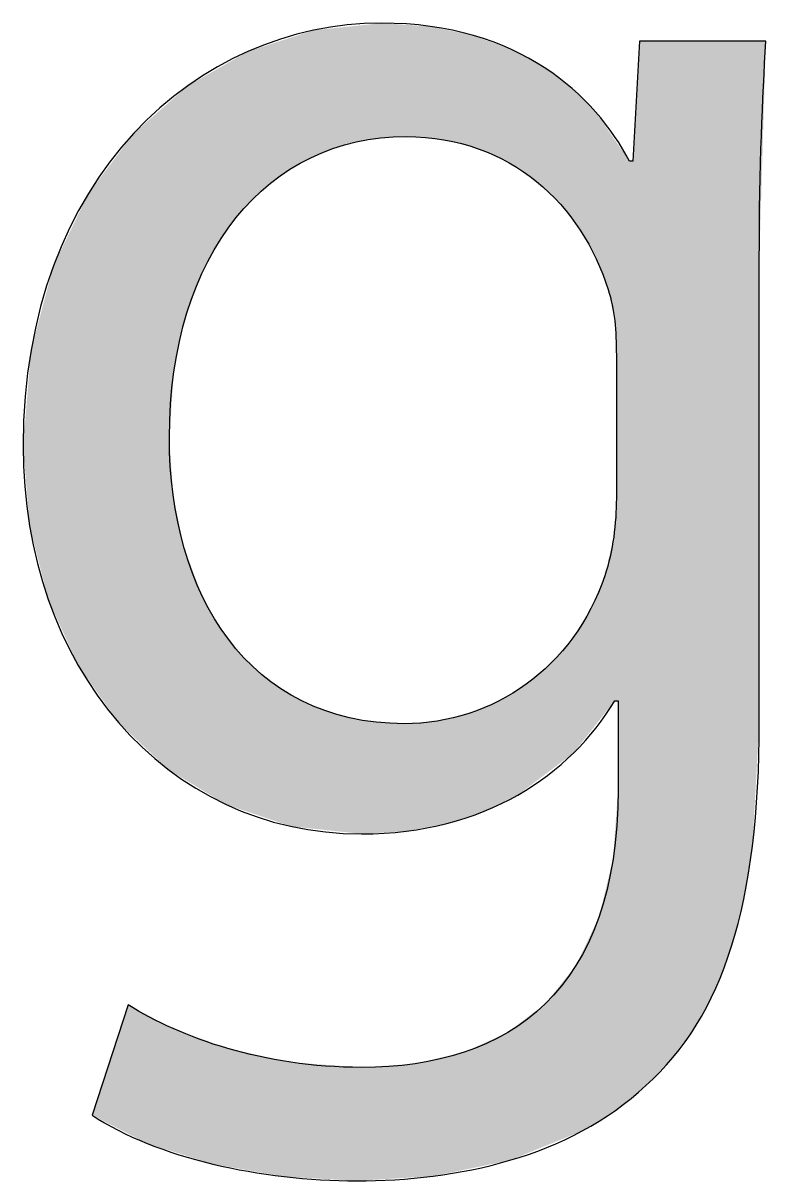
# Model space of a CAD drawing. Extents: x -102 to 434, y -1398 to -13.
# Drawn here: x -76.7 to -71.73, y -1306.04 to -1298.3 of the extents above; entities that cross this region are included whole.
import ezdxf

# ---------------------------------------------------------------- set-up
doc = ezdxf.new("R2010")
doc.units = 0
doc.layers.add('LAYER_1', color=7, linetype='CONTINUOUS')

# ---------------------------------------------------------------- blocks, each defined once
blk = doc.blocks.new('*U79')
at = {"layer": 'LAYER_1', "color": 250}
for points in [[(-74.3068, -1299.0698), (-74.3376, -1298.3059), (-74.3068, -1298.3027)], [(-74.3018, -1299.0696), (-74.3068, -1298.3027), (-74.3018, -1298.3021)], [(-74.8342, -1299.2355), (-74.9066, -1298.3984), (-74.8342, -1298.375)], [(-74.7739, -1299.202), (-74.8342, -1298.375), (-74.7739, -1298.3556)], [(-74.7553, -1299.1943), (-74.7739, -1298.3556), (-74.7553, -1298.3496)], [(-74.6808, -1299.1636), (-74.7553, -1298.3496), (-74.6808, -1298.3418)], [(-74.6259, -1299.1409), (-74.6808, -1298.3418), (-74.6259, -1298.3361)], [(-74.5153, -1299.1095), (-74.6259, -1298.3361), (-74.5153, -1298.3245)], [(-74.47, -1299.0967), (-74.5153, -1298.3245), (-74.47, -1298.3198)], [(-74.4668, -1299.0962), (-74.47, -1298.3198), (-74.4668, -1298.3194)], [(-74.4337, -1299.0907), (-74.4668, -1298.3194), (-74.4337, -1298.316)], [(-74.3376, -1299.0749), (-74.4337, -1298.316), (-74.3376, -1298.3059)], [(-74.1367, -1299.0608), (-74.1367, -1298.3131), (-74.1363, -1299.0608)], [(-74.1363, -1299.0608), (-74.1363, -1298.3131), (-74.0758, -1299.0658)], [(-74.0758, -1299.0658), (-74.0758, -1298.3171), (-73.9746, -1299.0742)], [(-73.9746, -1299.0742), (-73.9746, -1298.3238), (-73.954, -1299.0759)], [(-73.954, -1299.0759), (-73.954, -1298.3281), (-73.9282, -1299.078)], [(-73.9282, -1299.078), (-73.9282, -1298.3335), (-73.8838, -1299.0817)], [(-73.8838, -1299.0817), (-73.8838, -1298.3429), (-73.8629, -1299.0871)], [(-73.8629, -1299.0871), (-73.8629, -1298.3473), (-73.7481, -1299.117)], [(-73.7481, -1299.117), (-73.7481, -1298.3714), (-73.717, -1299.1251)], [(-73.717, -1299.1251), (-73.717, -1298.3779), (-73.685, -1299.1334)], [(-75.0438, -1299.3727), (-75.1045, -1298.4621), (-75.0438, -1298.4426)], [(-74.9754, -1299.3238), (-75.0438, -1298.4426), (-74.9754, -1298.4205)], [(-74.9522, -1299.3072), (-74.9754, -1298.4205), (-74.9522, -1298.4131)], [(-74.9134, -1299.2794), (-74.9522, -1298.4131), (-74.9134, -1298.4006)], [(-74.9099, -1299.2775), (-74.9134, -1298.4006), (-74.9099, -1298.3994)], [(-74.9066, -1299.2757), (-74.9099, -1298.3994), (-74.9066, -1298.3984)], [(-73.685, -1299.1334), (-73.685, -1298.3846), (-73.6532, -1299.1417)], [(-73.6532, -1299.1417), (-73.6532, -1298.3964), (-73.6137, -1299.1598)], [(-73.6137, -1299.1598), (-73.6137, -1298.411), (-73.5174, -1299.2038)], [(-73.5174, -1299.2038), (-73.5174, -1298.4465), (-73.4559, -1299.2319)], [(-72.5752, -1305.4422), (-72.6192, -1299.2258), (-72.5752, -1298.4231)], [(-75.2213, -1299.545), (-75.275, -1298.5377), (-75.2213, -1298.5071)], [(-75.1914, -1299.5115), (-75.2213, -1298.5071), (-75.1914, -1298.4901)], [(-75.1645, -1299.4814), (-75.1914, -1298.4901), (-75.1645, -1298.4815)], [(-75.1045, -1299.4274), (-75.1645, -1298.4815), (-75.1045, -1298.4621)], [(-73.4559, -1299.2319), (-73.4559, -1298.4693), (-73.4458, -1299.2365)], [(-73.4458, -1299.2365), (-73.4458, -1298.473), (-73.4412, -1299.2397)], [(-73.4412, -1299.2397), (-73.4412, -1298.4747), (-73.4312, -1299.2465)], [(-73.4312, -1299.2465), (-73.4312, -1298.4784), (-73.389, -1299.2754)], [(-73.389, -1299.2754), (-73.389, -1298.5016), (-73.3326, -1299.3139)], [(-73.3326, -1299.3139), (-73.3326, -1298.5326), (-73.2625, -1299.3619)], [(-75.3747, -1299.7432), (-75.4182, -1298.6192), (-75.3747, -1298.5944)], [(-75.3444, -1299.7012), (-75.3747, -1298.5944), (-75.3444, -1298.5772)], [(-75.33, -1299.6813), (-75.3444, -1298.5772), (-75.33, -1298.569)], [(-75.3259, -1299.6755), (-75.33, -1298.569), (-75.3259, -1298.5666)], [(-75.275, -1299.6051), (-75.3259, -1298.5666), (-75.275, -1298.5377)], [(-73.2625, -1299.3619), (-73.2625, -1298.5711), (-73.2116, -1299.4105)], [(-73.2116, -1299.4105), (-73.2116, -1298.599), (-73.2047, -1299.4171)], [(-73.2047, -1299.4171), (-73.2047, -1298.6042), (-73.1658, -1299.4542)], [(-75.5392, -1300.0607), (-75.5968, -1298.7208), (-75.5392, -1298.688)], [(-75.4983, -1299.9719), (-75.5392, -1298.688), (-75.4983, -1298.6648)], [(-75.4629, -1299.8952), (-75.4983, -1298.6648), (-75.4629, -1298.6446)], [(-75.4304, -1299.8392), (-75.4629, -1298.6446), (-75.4304, -1298.6261)], [(-75.4182, -1299.8182), (-75.4304, -1298.6261), (-75.4182, -1298.6192)], [(-73.1658, -1299.4542), (-73.1658, -1298.6335), (-73.1038, -1299.5135)], [(-73.1038, -1299.5135), (-73.1038, -1298.6803), (-73.0245, -1299.6171)], [(-75.6216, -1300.3099), (-75.6535, -1298.7707), (-75.6216, -1298.7427)], [(-75.6029, -1300.2392), (-75.6216, -1298.7427), (-75.6029, -1298.7262)], [(-75.5968, -1300.2221), (-75.6029, -1298.7262), (-75.5968, -1298.7208)], [(-73.0245, -1299.6171), (-73.0245, -1298.7402), (-73.0204, -1299.6224)], [(-73.0204, -1299.6224), (-73.0204, -1298.7443), (-73.014, -1299.6307)], [(-73.014, -1299.6307), (-73.014, -1298.7506), (-72.9999, -1299.6491)], [(-72.9999, -1299.6491), (-72.9999, -1298.7647), (-72.9707, -1299.6872)], [(-75.7304, -1303.2911), (-75.8694, -1298.9607), (-75.7304, -1298.8384)], [(-75.7204, -1303.2971), (-75.7304, -1298.8384), (-75.7204, -1298.8296)], [(-75.7304, -1303.2911), (-75.7304, -1298.8384), (-75.7204, -1303.2971)], [(-75.6957, -1300.7125), (-75.7204, -1298.8296), (-75.6957, -1298.8079)], [(-75.6903, -1300.6332), (-75.6957, -1298.8078), (-75.6903, -1298.8031)], [(-75.6957, -1300.7121), (-75.6957, -1298.8079), (-75.6957, -1298.8078)], [(-75.6535, -1300.4302), (-75.6903, -1298.8031), (-75.6535, -1298.7707)], [(-72.9707, -1299.6872), (-72.9707, -1298.7937), (-72.9573, -1299.7112)], [(-72.9573, -1299.7112), (-72.9573, -1298.8071), (-72.8994, -1299.8151)], [(-72.8994, -1299.8151), (-72.8994, -1298.8648), (-72.8681, -1299.8711)], [(-72.8681, -1299.8711), (-72.8681, -1298.8959), (-72.8639, -1299.8786)], [(-72.8639, -1299.8786), (-72.8639, -1298.902), (-72.8469, -1299.9223)], [(-75.8694, -1303.1599), (-75.9583, -1299.0389), (-75.8694, -1298.9607)], [(-75.8694, -1303.1599), (-75.8694, -1298.9607), (-75.7304, -1303.2911)], [(-72.8469, -1299.9223), (-72.8469, -1298.9267), (-72.8061, -1300.0274)], [(-72.8061, -1300.0274), (-72.8061, -1298.9861), (-72.7842, -1300.0836)], [(-75.9583, -1303.076), (-75.9954, -1299.088), (-75.9583, -1299.0389)], [(-75.9583, -1303.076), (-75.9583, -1299.0389), (-75.8694, -1303.1599)], [(-72.7842, -1300.0836), (-72.7842, -1299.0179), (-72.7512, -1300.239)], [(-72.7512, -1300.239), (-72.7512, -1299.0659), (-72.747, -1300.2588)], [(-72.747, -1300.2588), (-72.747, -1299.072), (-72.7401, -1300.2912)], [(-75.9954, -1303.0409), (-76.0613, -1299.1753), (-75.9954, -1299.088)], [(-75.9954, -1303.0409), (-75.9954, -1299.088), (-75.9583, -1303.076)], [(-72.7401, -1300.2912), (-72.7401, -1299.082), (-72.7352, -1300.3939)], [(-72.7352, -1300.3939), (-72.7352, -1299.0891), (-72.7291, -1300.5235)], [(-76.0613, -1302.9786), (-76.2372, -1299.408), (-76.0613, -1299.1753)], [(-76.0613, -1302.9786), (-76.0613, -1299.1753), (-75.9954, -1303.0409)], [(-76.2625, -1302.6933), (-76.3303, -1299.582), (-76.2625, -1299.4415)], [(-76.2372, -1302.7292), (-76.2625, -1299.4415), (-76.2372, -1299.408)], [(-76.2625, -1302.6933), (-76.2625, -1299.4415), (-76.2372, -1302.7292)], [(-76.2372, -1302.7292), (-76.2372, -1299.408), (-76.0613, -1302.9786)], [(-76.3303, -1302.5972), (-76.4963, -1299.9259), (-76.3303, -1299.582)], [(-76.3303, -1302.5972), (-76.3303, -1299.582), (-76.2625, -1302.6933)], [(-76.4963, -1302.2317), (-76.5308, -1300.0555), (-76.4963, -1299.9259)], [(-76.4963, -1302.2317), (-76.4963, -1299.9259), (-76.3303, -1302.5972)], [(-76.5308, -1302.1556), (-76.6462, -1300.4892), (-76.5308, -1300.0555)], [(-76.5308, -1302.1556), (-76.5308, -1300.0555), (-76.4963, -1302.2317)], [(-76.6462, -1301.7013), (-76.656, -1300.6066), (-76.6462, -1300.4892)], [(-76.6462, -1301.7013), (-76.6462, -1300.4892), (-76.5308, -1302.1556)], [(-76.656, -1301.6631), (-76.6992, -1301.1285), (-76.656, -1300.6066)], [(-76.656, -1301.6631), (-76.656, -1300.6066), (-76.6462, -1301.7013)], [(-75.7204, -1303.2971), (-75.7204, -1301.0734), (-75.6957, -1303.3121)], [(-75.6957, -1303.3121), (-75.6957, -1301.4555), (-75.6957, -1303.3122)], [(-75.6957, -1303.3122), (-75.6957, -1301.4556), (-75.6903, -1303.3154)], [(-75.6903, -1303.3154), (-75.6903, -1301.4817), (-75.6535, -1303.3378)], [(-72.7291, -1302.8331), (-72.7352, -1301.5691), (-72.7291, -1301.4802)], [(-72.7352, -1302.8331), (-72.7401, -1301.6395), (-72.7352, -1301.5691)], [(-75.6535, -1303.3378), (-75.6535, -1301.6594), (-75.6216, -1303.3571)], [(-72.7401, -1302.8331), (-72.747, -1301.7387), (-72.7401, -1301.6395)], [(-72.7512, -1302.8472), (-72.7842, -1301.9016), (-72.7512, -1301.7571)], [(-72.747, -1302.8419), (-72.7512, -1301.7571), (-72.747, -1301.7387)], [(-75.6216, -1303.3571), (-75.6216, -1301.813), (-75.6029, -1303.3685)], [(-75.6029, -1303.3685), (-75.6029, -1301.8623), (-75.5968, -1303.3722)], [(-75.5968, -1303.3722), (-75.5968, -1301.8784), (-75.5392, -1303.4072)], [(-72.7842, -1302.8891), (-72.8061, -1301.9974), (-72.7842, -1301.9016)], [(-72.8061, -1302.9169), (-72.8469, -1302.0934), (-72.8061, -1301.9974)], [(-75.5392, -1303.4072), (-75.5392, -1302.0301), (-75.4983, -1303.432)], [(-72.8469, -1302.9688), (-72.8639, -1302.1334), (-72.8469, -1302.0934)], [(-75.4983, -1303.432), (-75.4983, -1302.1378), (-75.4629, -1303.4535)], [(-72.8681, -1302.9957), (-72.8994, -1302.2166), (-72.8681, -1302.1433)], [(-72.8639, -1302.9904), (-72.8681, -1302.1433), (-72.8639, -1302.1334)], [(-75.4629, -1303.4535), (-75.4629, -1302.203), (-75.4304, -1303.4732)], [(-72.8994, -1303.0354), (-72.9573, -1302.3101), (-72.8994, -1302.2166)], [(-75.4304, -1303.4732), (-75.4304, -1302.263), (-75.4182, -1303.4806)], [(-75.4182, -1303.4806), (-75.4182, -1302.2854), (-75.3747, -1303.507)], [(-72.9573, -1303.109), (-72.9707, -1302.3317), (-72.9573, -1302.3101)], [(-75.3747, -1303.507), (-75.3747, -1302.3497), (-75.3444, -1303.5254)], [(-75.3444, -1303.5254), (-75.3444, -1302.3944), (-75.33, -1303.5303)], [(-73.014, -1303.181), (-73.0204, -1302.4117), (-73.014, -1302.4015)], [(-72.9999, -1303.1631), (-73.014, -1302.4015), (-72.9999, -1302.3787)], [(-72.9707, -1303.126), (-72.9999, -1302.3787), (-72.9707, -1302.3317)], [(-75.33, -1303.5303), (-75.33, -1302.4157), (-75.3259, -1303.5317)], [(-75.3259, -1303.5317), (-75.3259, -1302.4218), (-75.275, -1303.5489)], [(-75.275, -1303.5489), (-75.275, -1302.4822), (-75.2213, -1303.5671)], [(-73.0245, -1303.1889), (-73.1038, -1302.5088), (-73.0245, -1302.4165)], [(-73.0204, -1303.1858), (-73.0245, -1302.4165), (-73.0204, -1302.4117)], [(-75.2213, -1303.5671), (-75.2213, -1302.5459), (-75.1914, -1303.5773)], [(-73.1038, -1303.2488), (-73.1658, -1302.581), (-73.1038, -1302.5088)], [(-75.1914, -1303.5773), (-75.1914, -1302.5743), (-75.1645, -1303.5864)], [(-75.1645, -1303.5864), (-75.1645, -1302.5998), (-75.1045, -1303.6067)], [(-73.2116, -1303.3301), (-73.2625, -1302.6632), (-73.2116, -1302.6199)], [(-73.2047, -1303.3249), (-73.2116, -1302.6199), (-73.2047, -1302.614)], [(-73.1658, -1303.2956), (-73.2047, -1302.614), (-73.1658, -1302.581)], [(-75.1045, -1303.6067), (-75.1045, -1302.6568), (-75.0438, -1303.6273)], [(-75.0438, -1303.6273), (-75.0438, -1302.7022), (-74.9754, -1303.6504)], [(-73.2625, -1303.3685), (-73.3326, -1302.7229), (-73.2625, -1302.6632)], [(-74.9754, -1303.6504), (-74.9754, -1302.7534), (-74.9522, -1303.6583)], [(-74.9522, -1303.6583), (-74.9522, -1302.7668), (-74.9134, -1303.6714)], [(-74.9134, -1303.6714), (-74.9134, -1302.7891), (-74.9099, -1303.6726)], [(-74.9099, -1303.6726), (-74.9099, -1302.7911), (-74.9066, -1303.673)], [(-74.9066, -1303.673), (-74.9066, -1302.793), (-74.8342, -1303.6807)], [(-73.4458, -1303.4914), (-73.4559, -1302.7984), (-73.4458, -1302.7923)], [(-73.4412, -1303.4891), (-73.4458, -1302.7923), (-73.4412, -1302.7894)], [(-73.4312, -1303.4843), (-73.4412, -1302.7894), (-73.4312, -1302.7833)], [(-73.389, -1303.4639), (-73.4312, -1302.7833), (-73.389, -1302.7574)], [(-73.3326, -1303.4214), (-73.389, -1302.7574), (-73.3326, -1302.7229)], [(-74.8342, -1303.6807), (-74.8342, -1302.8347), (-74.7739, -1303.6872)], [(-74.7739, -1303.6872), (-74.7739, -1302.8603), (-74.7553, -1303.6892)], [(-74.7553, -1303.6892), (-74.7553, -1302.8682), (-74.6808, -1303.6972)], [(-73.5174, -1303.5259), (-73.6137, -1302.876), (-73.5174, -1302.8361)], [(-73.4559, -1303.4962), (-73.5174, -1302.8361), (-73.4559, -1302.7984)], [(-74.6808, -1303.6972), (-74.6808, -1302.8997), (-74.6259, -1303.7031)], [(-74.6259, -1303.7031), (-74.6259, -1302.9155), (-74.5153, -1303.7149)], [(-74.5153, -1303.7149), (-74.5153, -1302.9474), (-74.47, -1303.7198)], [(-73.7481, -1303.6164), (-73.8629, -1302.9538), (-73.7481, -1302.9262)], [(-73.717, -1303.6063), (-73.7481, -1302.9262), (-73.717, -1302.9188)], [(-73.685, -1303.5958), (-73.717, -1302.9188), (-73.685, -1302.9055)], [(-73.6532, -1303.5853), (-73.685, -1302.9055), (-73.6532, -1302.8923)], [(-73.6137, -1303.5724), (-73.6532, -1302.8923), (-73.6137, -1302.876)], [(-74.47, -1303.7198), (-74.47, -1302.9549), (-74.4668, -1303.7201)], [(-74.4668, -1303.7201), (-74.4668, -1302.9554), (-74.4337, -1303.7237)], [(-74.1367, -1303.7057), (-74.1478, -1302.9868), (-74.1367, -1302.9859)], [(-74.1363, -1303.7057), (-74.1367, -1302.9859), (-74.1363, -1302.9859)], [(-74.0758, -1303.6943), (-74.1363, -1302.9859), (-74.0758, -1302.9811)], [(-73.9746, -1303.6752), (-74.0758, -1302.9811), (-73.9746, -1302.9732)], [(-73.954, -1303.6713), (-73.9746, -1302.9732), (-73.954, -1302.9716)], [(-73.9282, -1303.6664), (-73.954, -1302.9716), (-73.9282, -1302.9695)], [(-73.8838, -1303.6581), (-73.9282, -1302.9695), (-73.8838, -1302.9588)], [(-73.8629, -1303.6541), (-73.8838, -1302.9588), (-73.8629, -1302.9538)], [(-72.718, -1305.5587), (-72.7291, -1303.5818), (-72.718, -1303.4271)], [(-72.7291, -1305.5676), (-72.7352, -1303.6682), (-72.7291, -1303.5818)], [(-72.7352, -1305.5727), (-72.7401, -1303.7366), (-72.7352, -1303.6682)], [(-72.7401, -1305.5757), (-72.747, -1303.833), (-72.7401, -1303.7366)], [(-72.747, -1305.5799), (-72.7512, -1303.8921), (-72.747, -1303.833)], [(-72.7512, -1305.5825), (-72.7842, -1304.027), (-72.7512, -1303.8921)], [(-72.7842, -1305.603), (-72.8061, -1304.1164), (-72.7842, -1304.027)], [(-72.8061, -1305.6165), (-72.8469, -1304.2834), (-72.8061, -1304.1164)], [(-72.8681, -1305.6549), (-72.8994, -1304.3935), (-72.8681, -1304.3279)], [(-72.8639, -1305.6523), (-72.8681, -1304.3279), (-72.8639, -1304.3191)], [(-72.8469, -1305.6418), (-72.8639, -1304.3191), (-72.8469, -1304.2834)], [(-72.8994, -1305.6742), (-72.9573, -1304.5152), (-72.8994, -1304.3935)], [(-72.9707, -1305.7156), (-72.9999, -1304.6046), (-72.9707, -1304.5433)], [(-72.9573, -1305.7101), (-72.9707, -1304.5433), (-72.9573, -1304.5152)], [(-73.0245, -1305.7374), (-73.1038, -1304.7338), (-73.0245, -1304.6351)], [(-73.0204, -1305.7357), (-73.0245, -1304.6351), (-73.0204, -1304.63)], [(-73.014, -1305.7331), (-73.0204, -1304.63), (-73.014, -1304.6221)], [(-72.9999, -1305.7274), (-73.014, -1304.6221), (-72.9999, -1304.6046)], [(-73.1038, -1305.7696), (-73.1658, -1304.811), (-73.1038, -1304.7338)], [(-75.9954, -1305.7289), (-76.0613, -1305.0684), (-75.9954, -1304.8675)], [(-75.9954, -1305.7289), (-75.9954, -1304.8675), (-75.9583, -1305.748)], [(-73.2116, -1305.8134), (-73.2625, -1304.9034), (-73.2116, -1304.8646)], [(-73.2047, -1305.8106), (-73.2116, -1304.8646), (-73.2047, -1304.8593)], [(-73.1658, -1305.7948), (-73.2047, -1304.8593), (-73.1658, -1304.811)], [(-75.9583, -1305.748), (-75.9583, -1304.887), (-75.8694, -1305.7937)], [(-75.8694, -1305.7937), (-75.8694, -1304.9339), (-75.7304, -1305.8373)], [(-73.3326, -1305.8625), (-73.389, -1305), (-73.3326, -1304.957)], [(-73.2625, -1305.834), (-73.3326, -1304.957), (-73.2625, -1304.9034)], [(-75.7304, -1305.8373), (-75.7304, -1305.0073), (-75.7204, -1305.8404)], [(-75.7204, -1305.8404), (-75.7204, -1305.0126), (-75.6957, -1305.8482)], [(-75.6957, -1305.8482), (-75.6957, -1305.0256), (-75.6957, -1305.8482)], [(-75.6957, -1305.8482), (-75.6957, -1305.0256), (-75.6903, -1305.8499)], [(-75.6903, -1305.8499), (-75.6903, -1305.0276), (-75.6535, -1305.8614)], [(-73.4312, -1305.9026), (-73.4412, -1305.0399), (-73.4312, -1305.0323)], [(-73.389, -1305.8854), (-73.4312, -1305.0323), (-73.389, -1305)], [(-76.0613, -1305.6949), (-76.2372, -1305.6044), (-76.0613, -1305.0684)], [(-76.0613, -1305.6949), (-76.0613, -1305.0684), (-75.9954, -1305.7289)], [(-75.6535, -1305.8614), (-75.6535, -1305.041), (-75.6216, -1305.8714)], [(-75.6216, -1305.8714), (-75.6216, -1305.0526), (-75.6029, -1305.8773)], [(-75.6029, -1305.8773), (-75.6029, -1305.0595), (-75.5968, -1305.8792)], [(-75.5968, -1305.8792), (-75.5968, -1305.0617), (-75.5392, -1305.8973)], [(-75.5392, -1305.8973), (-75.5392, -1305.0827), (-75.4983, -1305.9101)], [(-75.4983, -1305.9101), (-75.4983, -1305.0976), (-75.4629, -1305.9212)], [(-75.4629, -1305.9212), (-75.4629, -1305.1105), (-75.4304, -1305.9314)], [(-73.5174, -1305.9224), (-73.6137, -1305.1227), (-73.5174, -1305.079)], [(-73.4559, -1305.9097), (-73.5174, -1305.079), (-73.4559, -1305.0511)], [(-73.4458, -1305.9076), (-73.4559, -1305.0511), (-73.4458, -1305.0434)], [(-73.4412, -1305.9066), (-73.4458, -1305.0434), (-73.4412, -1305.0399)], [(-75.4304, -1305.9314), (-75.4304, -1305.1224), (-75.4182, -1305.9335)], [(-75.4182, -1305.9335), (-75.4182, -1305.1268), (-75.3747, -1305.9412)], [(-75.3747, -1305.9412), (-75.3747, -1305.1427), (-75.3444, -1305.9465)], [(-75.3444, -1305.9465), (-75.3444, -1305.1537), (-75.33, -1305.9491)], [(-75.33, -1305.9491), (-75.33, -1305.159), (-75.3259, -1305.9498)], [(-75.3259, -1305.9498), (-75.3259, -1305.1599), (-75.275, -1305.9587)], [(-75.275, -1305.9587), (-75.275, -1305.1709), (-75.2213, -1305.9682)], [(-75.2213, -1305.9682), (-75.2213, -1305.1826), (-75.1914, -1305.9734)], [(-75.1914, -1305.9734), (-75.1914, -1305.1891), (-75.1645, -1305.9782)], [(-73.7481, -1305.9699), (-73.8629, -1305.2106), (-73.7481, -1305.1837)], [(-73.717, -1305.9635), (-73.7481, -1305.1837), (-73.717, -1305.1696)], [(-73.685, -1305.9569), (-73.717, -1305.1696), (-73.685, -1305.1551)], [(-73.6532, -1305.9504), (-73.685, -1305.1551), (-73.6532, -1305.1406)], [(-73.6137, -1305.9422), (-73.6532, -1305.1406), (-73.6137, -1305.1227)], [(-75.1645, -1305.9782), (-75.1645, -1305.1949), (-75.1045, -1305.9887)], [(-75.1045, -1305.9887), (-75.1045, -1305.208), (-75.0438, -1305.9994)], [(-75.0438, -1305.9994), (-75.0438, -1305.2212), (-74.9754, -1306.0114)], [(-74.9754, -1306.0114), (-74.9754, -1305.2361), (-74.9522, -1306.0155)], [(-74.9522, -1306.0155), (-74.9522, -1305.2411), (-74.9134, -1306.0178)], [(-74.9134, -1306.0178), (-74.9134, -1305.2495), (-74.9099, -1306.018)], [(-74.9099, -1306.018), (-74.9099, -1305.2503), (-74.9066, -1306.0182)], [(-74.9066, -1306.0182), (-74.9066, -1305.251), (-74.8342, -1306.0224)], [(-74.8342, -1306.0224), (-74.8342, -1305.2563), (-74.7739, -1306.0259)], [(-74.7739, -1306.0259), (-74.7739, -1305.2607), (-74.7553, -1306.027)], [(-74.7553, -1306.027), (-74.7553, -1305.262), (-74.6808, -1306.0314)], [(-74.6808, -1306.0314), (-74.6808, -1305.2674), (-74.6259, -1306.0346)], [(-74.1478, -1306.0243), (-74.3018, -1305.2762), (-74.1478, -1305.2655)], [(-74.1367, -1306.0236), (-74.1478, -1305.2655), (-74.1367, -1305.2648)], [(-74.1363, -1306.0236), (-74.1367, -1305.2648), (-74.1363, -1305.2647)], [(-74.0758, -1306.0199), (-74.1363, -1305.2647), (-74.0758, -1305.2605)], [(-73.9746, -1306.0137), (-74.0758, -1305.2605), (-73.9746, -1305.2368)], [(-73.954, -1306.0124), (-73.9746, -1305.2368), (-73.954, -1305.232)], [(-73.9282, -1306.0071), (-73.954, -1305.232), (-73.9282, -1305.2259)], [(-73.8838, -1305.9979), (-73.9282, -1305.2259), (-73.8838, -1305.2155)], [(-73.8629, -1305.9936), (-73.8838, -1305.2155), (-73.8629, -1305.2106)], [(-74.6259, -1306.0346), (-74.6259, -1305.2714), (-74.5153, -1306.0411)], [(-74.5153, -1306.0411), (-74.5153, -1305.2794), (-74.47, -1306.0438)], [(-74.47, -1306.0438), (-74.47, -1305.2827), (-74.4668, -1306.044)], [(-74.3376, -1306.036), (-74.4337, -1305.2854), (-74.3376, -1305.2787)], [(-74.3068, -1306.0341), (-74.3376, -1305.2787), (-74.3068, -1305.2766)], [(-74.3018, -1306.0338), (-74.3068, -1305.2766), (-74.3018, -1305.2762)]]:
    blk.add_solid(points, dxfattribs=at)
at = {"layer": 'LAYER_1', "color": 250, "extrusion": (0, 0, -1)}
for points in [[(74.3068, -1299.0698), (74.3068, -1298.3027), (74.3018, -1299.0696)], [(74.3018, -1299.0696), (74.3018, -1298.3021), (74.1478, -1299.0613)], [(74.1478, -1299.0613), (74.3018, -1298.3021), (74.1478, -1298.3123)], [(74.8342, -1299.2355), (74.8342, -1298.375), (74.7739, -1299.202)], [(74.7739, -1299.202), (74.7739, -1298.3556), (74.7553, -1299.1943)], [(74.7553, -1299.1943), (74.7553, -1298.3496), (74.6808, -1299.1636)], [(74.6808, -1299.1636), (74.6808, -1298.3418), (74.6259, -1299.1409)], [(74.6259, -1299.1409), (74.6259, -1298.3361), (74.5153, -1299.1095)], [(74.5153, -1299.1095), (74.5153, -1298.3245), (74.47, -1299.0967)], [(74.47, -1299.0967), (74.47, -1298.3198), (74.4668, -1299.0962)], [(74.4668, -1299.0962), (74.4668, -1298.3194), (74.4337, -1299.0907)], [(74.4337, -1299.0907), (74.4337, -1298.316), (74.3376, -1299.0749)], [(74.3376, -1299.0749), (74.3376, -1298.3059), (74.3068, -1299.0698)], [(74.1478, -1299.0613), (74.1478, -1298.3123), (74.1367, -1299.0608)], [(74.1367, -1299.0608), (74.1478, -1298.3123), (74.1367, -1298.3131)], [(74.1363, -1299.0608), (74.1367, -1298.3131), (74.1363, -1298.3131)], [(74.0758, -1299.0658), (74.1363, -1298.3131), (74.0758, -1298.3171)], [(73.9746, -1299.0742), (74.0758, -1298.3171), (73.9746, -1298.3238)], [(73.954, -1299.0759), (73.9746, -1298.3238), (73.954, -1298.3281)], [(73.9282, -1299.078), (73.954, -1298.3281), (73.9282, -1298.3335)], [(73.8838, -1299.0817), (73.9282, -1298.3335), (73.8838, -1298.3429)], [(73.8629, -1299.0871), (73.8838, -1298.3429), (73.8629, -1298.3473)], [(73.7481, -1299.117), (73.8629, -1298.3473), (73.7481, -1298.3714)], [(73.717, -1299.1251), (73.7481, -1298.3714), (73.717, -1298.3779)], [(73.685, -1299.1334), (73.717, -1298.3779), (73.685, -1298.3846)], [(75.0438, -1299.3727), (75.0438, -1298.4426), (74.9754, -1299.3238)], [(74.9754, -1299.3238), (74.9754, -1298.4205), (74.9522, -1299.3072)], [(74.9522, -1299.3072), (74.9522, -1298.4131), (74.9134, -1299.2794)], [(74.9134, -1299.2794), (74.9134, -1298.4006), (74.9099, -1299.2775)], [(74.9099, -1299.2775), (74.9099, -1298.3994), (74.9066, -1299.2757)], [(74.9066, -1299.2757), (74.9066, -1298.3984), (74.8342, -1299.2355)], [(73.6532, -1299.1417), (73.685, -1298.3846), (73.6532, -1298.3964)], [(73.6137, -1299.1598), (73.6532, -1298.3964), (73.6137, -1298.411)], [(73.5174, -1299.2038), (73.6137, -1298.411), (73.5174, -1298.4465)], [(73.4559, -1299.2319), (73.5174, -1298.4465), (73.4559, -1298.4693)], [(72.5752, -1305.4422), (72.5752, -1298.4231), (72.5311, -1305.4063)], [(72.5311, -1305.4063), (72.5752, -1298.4231), (72.5311, -1298.4231)], [(72.5311, -1305.4063), (72.5311, -1298.4231), (72.3501, -1305.2193)], [(72.3501, -1305.2193), (72.5311, -1298.4231), (72.3501, -1298.4231)], [(72.3501, -1305.2193), (72.3501, -1298.4231), (72.1945, -1305.0033)], [(72.1945, -1305.0033), (72.3501, -1298.4231), (72.1945, -1298.4231)], [(72.1945, -1305.0033), (72.1945, -1298.4231), (72.0639, -1304.7562)], [(72.0639, -1304.7562), (72.1945, -1298.4231), (72.0639, -1298.4231)], [(72.0639, -1304.7562), (72.0639, -1298.4231), (71.9579, -1304.4756)], [(71.9579, -1304.4756), (72.0639, -1298.4231), (71.9579, -1298.4231)], [(71.9579, -1304.4756), (71.9579, -1298.4231), (71.8761, -1304.1595)], [(71.8761, -1304.1595), (71.9579, -1298.4231), (71.8761, -1298.4231)], [(71.8761, -1304.1595), (71.8761, -1298.4231), (71.8182, -1303.8057)], [(71.8182, -1303.8057), (71.8761, -1298.4231), (71.8182, -1298.4231)], [(71.8182, -1303.8057), (71.8182, -1298.4231), (71.7724, -1302.9758)], [(71.7724, -1302.9758), (71.8182, -1298.4231), (71.7724, -1298.4231)], [(71.7724, -1299.8855), (71.7724, -1298.4231), (71.7284, -1298.4231)], [(75.2213, -1299.545), (75.2213, -1298.5071), (75.1914, -1299.5115)], [(75.1914, -1299.5115), (75.1914, -1298.4901), (75.1645, -1299.4814)], [(75.1645, -1299.4814), (75.1645, -1298.4815), (75.1045, -1299.4274)], [(75.1045, -1299.4274), (75.1045, -1298.4621), (75.0438, -1299.3727)], [(73.4458, -1299.2365), (73.4559, -1298.4693), (73.4458, -1298.473)], [(73.4412, -1299.2397), (73.4458, -1298.473), (73.4412, -1298.4747)], [(73.4312, -1299.2465), (73.4412, -1298.4747), (73.4312, -1298.4784)], [(73.389, -1299.2754), (73.4312, -1298.4784), (73.389, -1298.5016)], [(73.3326, -1299.3139), (73.389, -1298.5016), (73.3326, -1298.5326)], [(73.2625, -1299.3619), (73.3326, -1298.5326), (73.2625, -1298.5711)], [(75.3747, -1299.7432), (75.3747, -1298.5944), (75.3444, -1299.7012)], [(75.3444, -1299.7012), (75.3444, -1298.5772), (75.33, -1299.6813)], [(75.33, -1299.6813), (75.33, -1298.569), (75.3259, -1299.6755)], [(75.3259, -1299.6755), (75.3259, -1298.5666), (75.275, -1299.6051)], [(75.275, -1299.6051), (75.275, -1298.5377), (75.2213, -1299.545)], [(73.2116, -1299.4105), (73.2625, -1298.5711), (73.2116, -1298.599)], [(73.2047, -1299.4171), (73.2116, -1298.599), (73.2047, -1298.6042)], [(73.1658, -1299.4542), (73.2047, -1298.6042), (73.1658, -1298.6335)], [(75.5392, -1300.0607), (75.5392, -1298.688), (75.4983, -1299.9719)], [(75.4983, -1299.9719), (75.4983, -1298.6648), (75.4629, -1299.8952)], [(75.4629, -1299.8952), (75.4629, -1298.6446), (75.4304, -1299.8392)], [(75.4304, -1299.8392), (75.4304, -1298.6261), (75.4182, -1299.8182)], [(75.4182, -1299.8182), (75.4182, -1298.6192), (75.3747, -1299.7432)], [(73.1038, -1299.5135), (73.1658, -1298.6335), (73.1038, -1298.6803)], [(73.0245, -1299.6171), (73.1038, -1298.6803), (73.0245, -1298.7402)], [(75.6216, -1300.3099), (75.6216, -1298.7427), (75.6029, -1300.2392)], [(75.6029, -1300.2392), (75.6029, -1298.7262), (75.5968, -1300.2221)], [(75.5968, -1300.2221), (75.5968, -1298.7208), (75.5392, -1300.0607)], [(73.0204, -1299.6224), (73.0245, -1298.7402), (73.0204, -1298.7443)], [(73.014, -1299.6307), (73.0204, -1298.7443), (73.014, -1298.7506)], [(72.9999, -1299.6491), (73.014, -1298.7506), (72.9999, -1298.7647)], [(72.9707, -1299.6872), (72.9999, -1298.7647), (72.9707, -1298.7937)], [(75.7204, -1301.0734), (75.7204, -1298.8296), (75.6957, -1300.7125)], [(75.6957, -1300.7121), (75.6957, -1298.8078), (75.6903, -1300.6332)], [(75.6957, -1300.7125), (75.6957, -1298.8079), (75.6957, -1300.7121)], [(75.6903, -1300.6332), (75.6903, -1298.8031), (75.6535, -1300.4302)], [(75.6535, -1300.4302), (75.6535, -1298.7707), (75.6216, -1300.3099)], [(72.9573, -1299.7112), (72.9707, -1298.7937), (72.9573, -1298.8071)], [(72.8994, -1299.8151), (72.9573, -1298.8071), (72.8994, -1298.8648)], [(72.8681, -1299.8711), (72.8994, -1298.8648), (72.8681, -1298.8959)], [(72.8639, -1299.8786), (72.8681, -1298.8959), (72.8639, -1298.902)], [(72.8469, -1299.9223), (72.8639, -1298.902), (72.8469, -1298.9267)], [(72.8061, -1300.0274), (72.8469, -1298.9267), (72.8061, -1298.9861)], [(72.7842, -1300.0836), (72.8061, -1298.9861), (72.7842, -1299.0179)], [(72.7512, -1300.239), (72.7842, -1299.0179), (72.7512, -1299.0659)], [(72.747, -1300.2588), (72.7512, -1299.0659), (72.747, -1299.072)], [(72.7401, -1300.2912), (72.747, -1299.072), (72.7401, -1299.082)], [(72.7352, -1300.3939), (72.7401, -1299.082), (72.7352, -1299.0891)], [(72.7291, -1300.5235), (72.7352, -1299.0891), (72.7291, -1299.0981)], [(72.7291, -1302.8331), (72.7291, -1299.0981), (72.718, -1302.8331)], [(72.718, -1302.8331), (72.7291, -1299.0981), (72.718, -1299.1141)], [(72.718, -1305.5587), (72.718, -1299.1141), (72.6412, -1305.496)], [(72.6412, -1305.496), (72.718, -1299.1141), (72.6412, -1299.2258)], [(72.6412, -1305.496), (72.6412, -1299.2258), (72.6192, -1305.478)], [(72.6192, -1305.478), (72.6412, -1299.2258), (72.6192, -1299.2258)], [(72.6192, -1305.478), (72.6192, -1299.2258), (72.5752, -1305.4422)], [(75.6957, -1303.3121), (75.7204, -1301.0734), (75.6957, -1301.4555)], [(75.6957, -1303.3122), (75.6957, -1301.4555), (75.6957, -1301.4556)], [(75.6903, -1303.3154), (75.6957, -1301.4556), (75.6903, -1301.4817)], [(75.6535, -1303.3378), (75.6903, -1301.4817), (75.6535, -1301.6594)], [(72.7352, -1302.8331), (72.7352, -1301.5691), (72.7291, -1302.8331)], [(75.6216, -1303.3571), (75.6535, -1301.6594), (75.6216, -1301.813)], [(72.7401, -1302.8331), (72.7401, -1301.6395), (72.7352, -1302.8331)], [(72.7512, -1302.8472), (72.7512, -1301.7571), (72.747, -1302.8419)], [(72.747, -1302.8419), (72.747, -1301.7387), (72.7401, -1302.8331)], [(75.6029, -1303.3685), (75.6216, -1301.813), (75.6029, -1301.8623)], [(75.5968, -1303.3722), (75.6029, -1301.8623), (75.5968, -1301.8784)], [(75.5392, -1303.4072), (75.5968, -1301.8784), (75.5392, -1302.0301)], [(72.7842, -1302.8891), (72.7842, -1301.9016), (72.7512, -1302.8472)], [(72.8061, -1302.9169), (72.8061, -1301.9974), (72.7842, -1302.8891)], [(75.4983, -1303.432), (75.5392, -1302.0301), (75.4983, -1302.1378)], [(72.8469, -1302.9688), (72.8469, -1302.0934), (72.8061, -1302.9169)], [(75.4629, -1303.4535), (75.4983, -1302.1378), (75.4629, -1302.203)], [(72.8681, -1302.9957), (72.8681, -1302.1433), (72.8639, -1302.9904)], [(72.8639, -1302.9904), (72.8639, -1302.1334), (72.8469, -1302.9688)], [(75.4304, -1303.4732), (75.4629, -1302.203), (75.4304, -1302.263)], [(72.8994, -1303.0354), (72.8994, -1302.2166), (72.8681, -1302.9957)], [(75.4182, -1303.4806), (75.4304, -1302.263), (75.4182, -1302.2854)], [(75.3747, -1303.507), (75.4182, -1302.2854), (75.3747, -1302.3497)], [(72.9573, -1303.109), (72.9573, -1302.3101), (72.8994, -1303.0354)], [(75.3444, -1303.5254), (75.3747, -1302.3497), (75.3444, -1302.3944)], [(75.33, -1303.5303), (75.3444, -1302.3944), (75.33, -1302.4157)], [(73.014, -1303.181), (73.014, -1302.4015), (72.9999, -1303.1631)], [(72.9999, -1303.1631), (72.9999, -1302.3787), (72.9707, -1303.126)], [(72.9707, -1303.126), (72.9707, -1302.3317), (72.9573, -1303.109)], [(75.3259, -1303.5317), (75.33, -1302.4157), (75.3259, -1302.4218)], [(75.275, -1303.5489), (75.3259, -1302.4218), (75.275, -1302.4822)], [(75.2213, -1303.5671), (75.275, -1302.4822), (75.2213, -1302.5459)], [(73.0245, -1303.1889), (73.0245, -1302.4165), (73.0204, -1303.1858)], [(73.0204, -1303.1858), (73.0204, -1302.4117), (73.014, -1303.181)], [(75.1914, -1303.5773), (75.2213, -1302.5459), (75.1914, -1302.5743)], [(73.1038, -1303.2488), (73.1038, -1302.5088), (73.0245, -1303.1889)], [(75.1645, -1303.5864), (75.1914, -1302.5743), (75.1645, -1302.5998)], [(75.1045, -1303.6067), (75.1645, -1302.5998), (75.1045, -1302.6568)], [(73.2116, -1303.3301), (73.2116, -1302.6199), (73.2047, -1303.3249)], [(73.2047, -1303.3249), (73.2047, -1302.614), (73.1658, -1303.2956)], [(73.1658, -1303.2956), (73.1658, -1302.581), (73.1038, -1303.2488)], [(75.0438, -1303.6273), (75.1045, -1302.6568), (75.0438, -1302.7022)], [(74.9754, -1303.6504), (75.0438, -1302.7022), (74.9754, -1302.7534)], [(73.2625, -1303.3685), (73.2625, -1302.6632), (73.2116, -1303.3301)], [(74.9522, -1303.6583), (74.9754, -1302.7534), (74.9522, -1302.7668)], [(74.9134, -1303.6714), (74.9522, -1302.7668), (74.9134, -1302.7891)], [(74.9099, -1303.6726), (74.9134, -1302.7891), (74.9099, -1302.7911)], [(74.9066, -1303.673), (74.9099, -1302.7911), (74.9066, -1302.793)], [(74.8342, -1303.6807), (74.9066, -1302.793), (74.8342, -1302.8347)], [(73.4458, -1303.4914), (73.4458, -1302.7923), (73.4412, -1303.4891)], [(73.4412, -1303.4891), (73.4412, -1302.7894), (73.4312, -1303.4843)], [(73.4312, -1303.4843), (73.4312, -1302.7833), (73.389, -1303.4639)], [(73.389, -1303.4639), (73.389, -1302.7574), (73.3326, -1303.4214)], [(73.3326, -1303.4214), (73.3326, -1302.7229), (73.2625, -1303.3685)], [(74.7739, -1303.6872), (74.8342, -1302.8347), (74.7739, -1302.8603)], [(74.7553, -1303.6892), (74.7739, -1302.8603), (74.7553, -1302.8682)], [(74.6808, -1303.6972), (74.7553, -1302.8682), (74.6808, -1302.8997)], [(73.5174, -1303.5259), (73.5174, -1302.8361), (73.4559, -1303.4962)], [(73.4559, -1303.4962), (73.4559, -1302.7984), (73.4458, -1303.4914)], [(74.6259, -1303.7031), (74.6808, -1302.8997), (74.6259, -1302.9155)], [(74.5153, -1303.7149), (74.6259, -1302.9155), (74.5153, -1302.9474)], [(74.47, -1303.7198), (74.5153, -1302.9474), (74.47, -1302.9549)], [(73.7481, -1303.6164), (73.7481, -1302.9262), (73.717, -1303.6063)], [(73.717, -1303.6063), (73.717, -1302.9188), (73.685, -1303.5958)], [(73.685, -1303.5958), (73.685, -1302.9055), (73.6532, -1303.5853)], [(73.6532, -1303.5853), (73.6532, -1302.8923), (73.6137, -1303.5724)], [(73.6137, -1303.5724), (73.6137, -1302.876), (73.5174, -1303.5259)], [(74.4668, -1303.7201), (74.47, -1302.9549), (74.4668, -1302.9554)], [(74.4337, -1303.7237), (74.4668, -1302.9554), (74.4337, -1302.9609)], [(74.4337, -1303.7237), (74.4337, -1302.9609), (74.3376, -1303.7179)], [(74.3376, -1303.7179), (74.4337, -1302.9609), (74.3376, -1302.9768)], [(74.3376, -1303.7179), (74.3376, -1302.9768), (74.3068, -1303.716)], [(74.3068, -1303.716), (74.3376, -1302.9768), (74.3068, -1302.9784)], [(74.3068, -1303.716), (74.3068, -1302.9784), (74.3018, -1303.7157)], [(74.3018, -1303.7157), (74.3068, -1302.9784), (74.3018, -1302.9787)], [(74.3018, -1303.7157), (74.3018, -1302.9787), (74.1478, -1303.7064)], [(74.1478, -1303.7064), (74.3018, -1302.9787), (74.1478, -1302.9868)], [(74.1478, -1303.7064), (74.1478, -1302.9868), (74.1367, -1303.7057)], [(74.1367, -1303.7057), (74.1367, -1302.9859), (74.1363, -1303.7057)], [(74.1363, -1303.7057), (74.1363, -1302.9859), (74.0758, -1303.6943)], [(74.0758, -1303.6943), (74.0758, -1302.9811), (73.9746, -1303.6752)], [(73.9746, -1303.6752), (73.9746, -1302.9732), (73.954, -1303.6713)], [(73.954, -1303.6713), (73.954, -1302.9716), (73.9282, -1303.6664)], [(73.9282, -1303.6664), (73.9282, -1302.9695), (73.8838, -1303.6581)], [(73.8838, -1303.6581), (73.8838, -1302.9588), (73.8629, -1303.6541)], [(73.8629, -1303.6541), (73.8629, -1302.9538), (73.7481, -1303.6164)], [(72.7291, -1305.5676), (72.7291, -1303.5818), (72.718, -1305.5587)], [(72.7352, -1305.5727), (72.7352, -1303.6682), (72.7291, -1305.5676)], [(72.7401, -1305.5757), (72.7401, -1303.7366), (72.7352, -1305.5727)], [(72.747, -1305.5799), (72.747, -1303.833), (72.7401, -1305.5757)], [(72.7512, -1305.5825), (72.7512, -1303.8921), (72.747, -1305.5799)], [(72.7842, -1305.603), (72.7842, -1304.027), (72.7512, -1305.5825)], [(72.8061, -1305.6165), (72.8061, -1304.1164), (72.7842, -1305.603)], [(72.8681, -1305.6549), (72.8681, -1304.3279), (72.8639, -1305.6523)], [(72.8639, -1305.6523), (72.8639, -1304.3191), (72.8469, -1305.6418)], [(72.8469, -1305.6418), (72.8469, -1304.2834), (72.8061, -1305.6165)], [(72.8994, -1305.6742), (72.8994, -1304.3935), (72.8681, -1305.6549)], [(72.9707, -1305.7156), (72.9707, -1304.5433), (72.9573, -1305.7101)], [(72.9573, -1305.7101), (72.9573, -1304.5152), (72.8994, -1305.6742)], [(73.0245, -1305.7374), (73.0245, -1304.6351), (73.0204, -1305.7357)], [(73.0204, -1305.7357), (73.0204, -1304.63), (73.014, -1305.7331)], [(73.014, -1305.7331), (73.014, -1304.6221), (72.9999, -1305.7274)], [(72.9999, -1305.7274), (72.9999, -1304.6046), (72.9707, -1305.7156)], [(73.1038, -1305.7696), (73.1038, -1304.7338), (73.0245, -1305.7374)], [(75.9583, -1305.748), (75.9954, -1304.8675), (75.9583, -1304.887)], [(73.2116, -1305.8134), (73.2116, -1304.8646), (73.2047, -1305.8106)], [(73.2047, -1305.8106), (73.2047, -1304.8593), (73.1658, -1305.7948)], [(73.1658, -1305.7948), (73.1658, -1304.811), (73.1038, -1305.7696)], [(75.8694, -1305.7937), (75.9583, -1304.887), (75.8694, -1304.9339)], [(75.7304, -1305.8373), (75.8694, -1304.9339), (75.7304, -1305.0073)], [(73.3326, -1305.8625), (73.3326, -1304.957), (73.2625, -1305.834)], [(73.2625, -1305.834), (73.2625, -1304.9034), (73.2116, -1305.8134)], [(75.7204, -1305.8404), (75.7304, -1305.0073), (75.7204, -1305.0126)], [(75.6957, -1305.8482), (75.7204, -1305.0126), (75.6957, -1305.0256)], [(75.6957, -1305.8482), (75.6957, -1305.0256), (75.6957, -1305.0256)], [(75.6903, -1305.8499), (75.6957, -1305.0256), (75.6903, -1305.0276)], [(75.6535, -1305.8614), (75.6903, -1305.0276), (75.6535, -1305.041)], [(73.4312, -1305.9026), (73.4312, -1305.0323), (73.389, -1305.8854)], [(73.389, -1305.8854), (73.389, -1305), (73.3326, -1305.8625)], [(75.6216, -1305.8714), (75.6535, -1305.041), (75.6216, -1305.0526)], [(75.6029, -1305.8773), (75.6216, -1305.0526), (75.6029, -1305.0595)], [(75.5968, -1305.8792), (75.6029, -1305.0595), (75.5968, -1305.0617)], [(75.5392, -1305.8973), (75.5968, -1305.0617), (75.5392, -1305.0827)], [(75.4983, -1305.9101), (75.5392, -1305.0827), (75.4983, -1305.0976)], [(75.4629, -1305.9212), (75.4983, -1305.0976), (75.4629, -1305.1105)], [(75.4304, -1305.9314), (75.4629, -1305.1105), (75.4304, -1305.1224)], [(73.5174, -1305.9224), (73.5174, -1305.079), (73.4559, -1305.9097)], [(73.4559, -1305.9097), (73.4559, -1305.0511), (73.4458, -1305.9076)], [(73.4458, -1305.9076), (73.4458, -1305.0434), (73.4412, -1305.9066)], [(73.4412, -1305.9066), (73.4412, -1305.0399), (73.4312, -1305.9026)], [(75.4182, -1305.9335), (75.4304, -1305.1224), (75.4182, -1305.1268)], [(75.3747, -1305.9412), (75.4182, -1305.1268), (75.3747, -1305.1427)], [(75.3444, -1305.9465), (75.3747, -1305.1427), (75.3444, -1305.1537)], [(75.33, -1305.9491), (75.3444, -1305.1537), (75.33, -1305.159)], [(75.3259, -1305.9498), (75.33, -1305.159), (75.3259, -1305.1599)], [(75.275, -1305.9587), (75.3259, -1305.1599), (75.275, -1305.1709)], [(75.2213, -1305.9682), (75.275, -1305.1709), (75.2213, -1305.1826)], [(75.1914, -1305.9734), (75.2213, -1305.1826), (75.1914, -1305.1891)], [(75.1645, -1305.9782), (75.1914, -1305.1891), (75.1645, -1305.1949)], [(73.7481, -1305.9699), (73.7481, -1305.1837), (73.717, -1305.9635)], [(73.717, -1305.9635), (73.717, -1305.1696), (73.685, -1305.9569)], [(73.685, -1305.9569), (73.685, -1305.1551), (73.6532, -1305.9504)], [(73.6532, -1305.9504), (73.6532, -1305.1406), (73.6137, -1305.9422)], [(73.6137, -1305.9422), (73.6137, -1305.1227), (73.5174, -1305.9224)], [(75.1045, -1305.9887), (75.1645, -1305.1949), (75.1045, -1305.208)], [(75.0438, -1305.9994), (75.1045, -1305.208), (75.0438, -1305.2212)], [(74.9754, -1306.0114), (75.0438, -1305.2212), (74.9754, -1305.2361)], [(74.9522, -1306.0155), (74.9754, -1305.2361), (74.9522, -1305.2411)], [(74.9134, -1306.0178), (74.9522, -1305.2411), (74.9134, -1305.2495)], [(74.9099, -1306.018), (74.9134, -1305.2495), (74.9099, -1305.2503)], [(74.9066, -1306.0182), (74.9099, -1305.2503), (74.9066, -1305.251)], [(74.8342, -1306.0224), (74.9066, -1305.251), (74.8342, -1305.2563)], [(74.7739, -1306.0259), (74.8342, -1305.2563), (74.7739, -1305.2607)], [(74.7553, -1306.027), (74.7739, -1305.2607), (74.7553, -1305.262)], [(74.6808, -1306.0314), (74.7553, -1305.262), (74.6808, -1305.2674)], [(74.6259, -1306.0346), (74.6808, -1305.2674), (74.6259, -1305.2714)], [(74.1478, -1306.0243), (74.1478, -1305.2655), (74.1367, -1306.0236)], [(74.1367, -1306.0236), (74.1367, -1305.2648), (74.1363, -1306.0236)], [(74.1363, -1306.0236), (74.1363, -1305.2647), (74.0758, -1306.0199)], [(74.0758, -1306.0199), (74.0758, -1305.2605), (73.9746, -1306.0137)], [(73.9746, -1306.0137), (73.9746, -1305.2368), (73.954, -1306.0124)], [(73.954, -1306.0124), (73.954, -1305.232), (73.9282, -1306.0071)], [(73.9282, -1306.0071), (73.9282, -1305.2259), (73.8838, -1305.9979)], [(73.8838, -1305.9979), (73.8838, -1305.2155), (73.8629, -1305.9936)], [(73.8629, -1305.9936), (73.8629, -1305.2106), (73.7481, -1305.9699)], [(74.5153, -1306.0411), (74.6259, -1305.2714), (74.5153, -1305.2794)], [(74.47, -1306.0438), (74.5153, -1305.2794), (74.47, -1305.2827)], [(74.4668, -1306.044), (74.47, -1305.2827), (74.4668, -1305.283)], [(74.4668, -1306.044), (74.4668, -1305.283), (74.4337, -1306.0419)], [(74.4337, -1306.0419), (74.4668, -1305.283), (74.4337, -1305.2854)], [(74.4337, -1306.0419), (74.4337, -1305.2854), (74.3376, -1306.036)], [(74.3376, -1306.036), (74.3376, -1305.2787), (74.3068, -1306.0341)], [(74.3068, -1306.0341), (74.3068, -1305.2766), (74.3018, -1306.0338)], [(74.3018, -1306.0338), (74.3018, -1305.2762), (74.1478, -1306.0243)]]:
    blk.add_solid(points, dxfattribs=at)
blk = doc.blocks.new('BLOCK_14')
at = {"layer": 'LAYER_1'}
for points, knots in [([(-71.7284, -1298.4231), (-71.7503, -1298.8079), (-71.7724, -1299.2368), (-71.7724, -1299.8855), (-71.7724, -1299.8855), (-71.7724, -1302.9758), (-71.7724, -1302.9758), (-71.7724, -1304.1967), (-72.0142, -1304.9443), (-72.5311, -1305.4063), (-73.0481, -1305.8903), (-73.7958, -1306.044), (-74.4668, -1306.044), (-75.1046, -1306.044), (-75.8085, -1305.8903), (-76.2372, -1305.6044), (-76.2372, -1305.6044), (-75.9954, -1304.8675), (-75.9954, -1304.8675), (-75.6434, -1305.0876), (-75.0936, -1305.2854), (-74.4337, -1305.2854), (-73.4439, -1305.2854), (-72.718, -1304.7686), (-72.718, -1303.4271), (-72.718, -1303.4271), (-72.718, -1302.8331), (-72.718, -1302.8331), (-72.718, -1302.8331), (-72.7401, -1302.8331), (-72.7401, -1302.8331), (-73.0371, -1303.3279), (-73.6089, -1303.7237), (-74.4337, -1303.7237), (-75.7533, -1303.7237), (-76.6992, -1302.602), (-76.6992, -1301.1285), (-76.6992, -1299.3247), (-75.5225, -1298.3021), (-74.3018, -1298.3021), (-73.378, -1298.3021), (-72.872, -1298.7858), (-72.6412, -1299.2258), (-72.6412, -1299.2258), (-72.6192, -1299.2258), (-72.6192, -1299.2258), (-72.6192, -1299.2258), (-72.5752, -1298.4231), (-72.5752, -1298.4231), (-72.5752, -1298.4231), (-71.7284, -1298.4231), (-71.7284, -1298.4231)], [0, 0, 0, 0, 1, 1, 1, 2, 2, 2, 3, 3, 3, 4, 4, 4, 5, 5, 5, 6, 6, 6, 7, 7, 7, 8, 8, 8, 9, 9, 9, 10, 10, 10, 11, 11, 11, 12, 12, 12, 13, 13, 13, 14, 14, 14, 15, 15, 15, 16, 16, 16, 17, 17, 17, 17]), ([(-72.7291, -1300.5235), (-72.7291, -1300.3585), (-72.7401, -1300.2156), (-72.7842, -1300.0836), (-72.9601, -1299.5227), (-73.4329, -1299.0608), (-74.1367, -1299.0608), (-75.0605, -1299.0608), (-75.7204, -1299.8414), (-75.7204, -1301.0734), (-75.7204, -1302.1179), (-75.1925, -1302.9868), (-74.1478, -1302.9868), (-73.554, -1302.9868), (-73.015, -1302.613), (-72.8061, -1301.9974), (-72.7511, -1301.832), (-72.7291, -1301.6453), (-72.7291, -1301.4802), (-72.7291, -1301.4802), (-72.7291, -1300.5235), (-72.7291, -1300.5235)], [0, 0, 0, 0, 1, 1, 1, 2, 2, 2, 3, 3, 3, 4, 4, 4, 5, 5, 5, 6, 6, 6, 7, 7, 7, 7])]:
    blk.add_open_spline(points, degree=3, knots=knots, dxfattribs=at)
at = {"layer": 'LAYER_1', "color": 250}
blk.add_blockref('*U79', (0, 0), dxfattribs=at)

msp = doc.modelspace()

# ---------------------------------------------------------------- block references
at = {"layer": 'LAYER_1'}
msp.add_blockref('BLOCK_14', (0, 0), dxfattribs=at)

doc.saveas('drawing.dxf')
